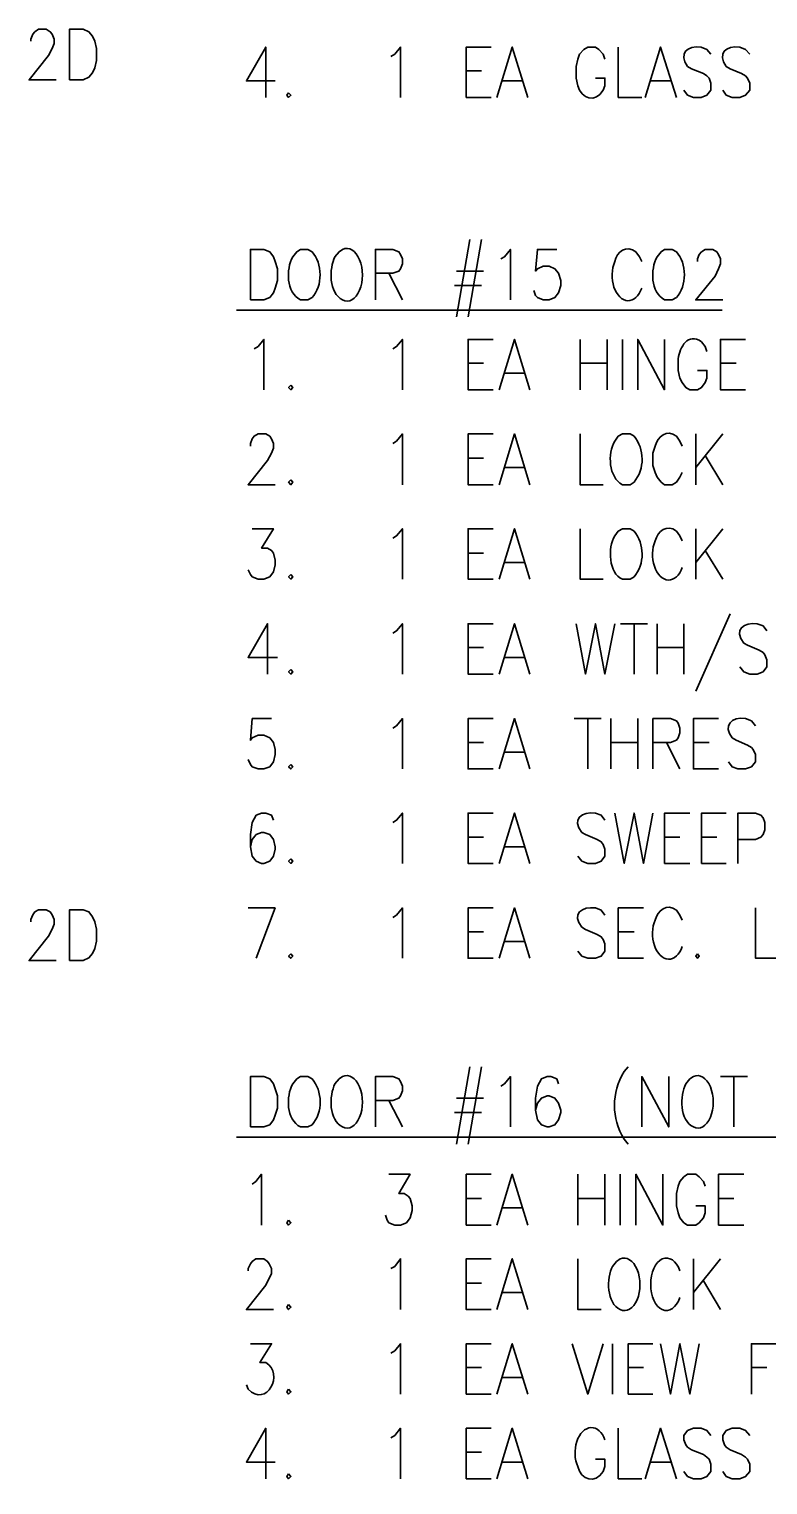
# Model space of a CAD drawing. Header units: inches. Extents: x 5 to 516, y -193 to 129.
# Drawn here: x 206.61 to 212.08, y -100.02 to -89.23 of the extents above; entities that cross this region are included whole.
import ezdxf

# ---------------------------------------------------------------- set-up
doc = ezdxf.new("R2010")
doc.units = ezdxf.units.IN
doc.header["$MEASUREMENT"] = 0
doc.layers.add('PDF3_Geometry', color=7, linetype='Continuous')

msp = doc.modelspace()

# ---------------------------------------------------------------- linework, layer by layer
at = {"layer": 'PDF3_Geometry', "lineweight": 35}
for points in [[(206.6220496, -89.3164574), (206.6220496, -89.2997918), (206.6353821, -89.2631275), (206.6520477, -89.2464619), (206.6787126, -89.2264631), (206.7353757, -89.2264631), (206.7653737, -89.2464619), (206.7787062, -89.2631275), (206.7953718, -89.2997918), (206.7953718, -89.333123), (206.7787062, -89.3697873), (206.7520413, -89.4231172), (206.6087171, -89.6031057), (206.8087043, -89.6031057)], [(208.3619418, -89.733099), (208.3619418, -89.3597896), (208.2186177, -89.6097735), (208.4319374, -89.6097735)], [(209.2885453, -89.4297856), (209.3185434, -89.41312), (209.3618739, -89.3597901), (209.3618739, -89.7330995)], [(210.0318285, -89.7330973), (209.848507, -89.7330973), (209.848507, -89.3597879), (210.0318285, -89.3597879)], [(210.0751634, -89.7330973), (210.1884895, -89.3597879), (210.3051487, -89.7330973)], [(210.8751135, -89.4497835), (210.861781, -89.4131192), (210.8317829, -89.3764549), (210.805118, -89.3597893), (210.748455, -89.3597893), (210.7184569, -89.3764549), (210.6884588, -89.4131192), (210.6751263, -89.4497835), (210.6617938, -89.5031134), (210.6617938, -89.5897745), (210.6751263, -89.6464376)], [(210.975103, -89.3597896), (210.975103, -89.733099), (211.1484252, -89.733099)], [(211.1750888, -89.7330973), (211.2884149, -89.3597879), (211.4050741, -89.7330973)], [(211.6617249, -89.4131207), (211.6317268, -89.3764564), (211.5883962, -89.3597908)], [(211.948375, -89.4131207), (211.918377, -89.3764564), (211.8750464, -89.3597908)], [(209.848507, -89.5364445), (209.961833, -89.5364445)], [(211.4884026, -89.5031149), (211.5184007, -89.5197805), (211.6050618, -89.5564448), (211.6317268, -89.5731104), (211.6483924, -89.589776), (211.6617249, -89.6264403), (211.6617249, -89.6797703), (211.6317268, -89.7164346), (211.5883962, -89.7331002), (211.5317332, -89.7331002), (211.4884026, -89.7164346), (211.4617377, -89.6797703)], [(211.7750528, -89.5031149), (211.8050509, -89.5197805), (211.8883789, -89.5564448), (211.918377, -89.5731104), (211.9317094, -89.589776), (211.948375, -89.6264403), (211.948375, -89.6797703), (211.918377, -89.7164346), (211.8750464, -89.7331002), (211.8183834, -89.7331002), (211.7750528, -89.7164346), (211.7483879, -89.6797703)], [(210.1184888, -89.6097735), (210.261813, -89.6097735)], [(210.861781, -89.6797688), (210.8751135, -89.6464376), (210.8751135, -89.5897745), (210.805118, -89.5897745)], [(211.218421, -89.6097735), (211.3617452, -89.6097735)], [(209.8751776, -90.7863643), (209.775184, -91.3596609)], [(209.9618352, -90.7863643), (209.8618416, -91.3596609)], [(208.7052461, -90.876359), (208.675248, -90.8596934), (208.618585, -90.8596934), (208.59192, -90.876359), (208.561922, -90.9130233)], [(208.9318991, -90.8596934), (208.9052341, -90.876359), (208.875236, -90.9130233)], [(209.1752171, -91.2330012), (209.1752171, -90.8596918), (209.3052087, -90.8596918), (209.3485393, -90.8763574), (209.3618718, -90.8963561), (209.3752042, -90.9296873), (209.3752042, -90.9663516), (209.3618718, -91.0030159), (209.3485393, -91.0196815), (209.3052087, -91.0363471), (209.1752171, -91.0363471)], [(210.1051569, -90.9296894), (210.1318219, -90.9130238), (210.1751524, -90.8596939), (210.1751524, -91.2330033)], [(210.5184673, -90.8596934), (210.3751431, -90.8596934), (210.3618106, -91.0196831), (210.3751431, -91.0030175), (210.4184737, -90.9830188), (210.4618042, -90.9830188), (210.5051348, -91.0030175), (210.5317997, -91.0363487), (210.5484653, -91.0896786), (210.5484653, -91.126343), (210.5317997, -91.1796729), (210.5051348, -91.2163372), (210.4618042, -91.2330028), (210.4184737, -91.2330028), (210.3751431, -91.2163372), (210.3618106, -91.1996716), (210.3484782, -91.1630073)], [(211.148425, -90.9496873), (211.1317594, -90.913023), (211.1050944, -90.8763587)], [(211.4050784, -90.876359), (211.3750804, -90.8596934), (211.3184173, -90.8596934), (211.2917524, -90.876359), (211.2617543, -90.9130233)], [(211.5617353, -90.9496873), (211.5617353, -90.9296886), (211.5750678, -90.8963574), (211.5917334, -90.8763587), (211.6183984, -90.8596931), (211.6750614, -90.8596931), (211.7050595, -90.8763587), (211.718392, -90.8963574), (211.7317244, -90.9296886), (211.7317244, -90.9663529), (211.718392, -91.0030173), (211.691727, -91.0563472), (211.5484029, -91.2330025), (211.74839, -91.2330025)], [(209.2752134, -91.0363483), (209.375207, -91.2330024)], [(209.7751813, -91.0196834), (209.9751685, -91.0196834)], [(209.7618494, -91.1263423), (209.9618366, -91.1263423)], [(208.618585, -91.2330028), (208.675248, -91.2330028), (208.7052461, -91.2163372)], [(211.3184173, -91.2330028), (211.3750804, -91.2330028), (211.4050784, -91.2163372)], [(208.1452877, -91.3096632), (211.7450571, -91.3096632)], [(208.2752775, -91.5963134), (208.3052756, -91.5796478), (208.3486061, -91.5263179), (208.3486061, -91.8996273)], [(209.3052136, -91.5963134), (209.3318786, -91.5796478), (209.3752091, -91.5263179), (209.3752091, -91.8996273)], [(210.0485004, -91.8996251), (209.8618457, -91.8996251), (209.8618457, -91.5263157), (210.0485004, -91.5263157)], [(210.091825, -91.8996251), (210.205151, -91.5263157), (210.3184771, -91.8996251)], [(210.6917892, -91.5263173), (210.6917892, -91.8996267)], [(210.891775, -91.5263173), (210.891775, -91.8996267)], [(211.0051033, -91.5263173), (211.0051033, -91.8996267)], [(211.1184247, -91.8996251), (211.1184247, -91.5263157), (211.3184119, -91.8996251), (211.3184119, -91.5263157)], [(211.6317246, -91.6163113), (211.6183921, -91.579647), (211.5917272, -91.5429826)], [(211.9183756, -91.8996251), (211.7317209, -91.8996251), (211.7317209, -91.5263157), (211.9183756, -91.5263157)], [(209.8618457, -91.7029722), (209.9751717, -91.7029722)], [(210.6917892, -91.7029722), (210.8917764, -91.7029722)], [(211.418405, -91.6696412), (211.418405, -91.7563023), (211.4317374, -91.8129653), (211.448403, -91.8462965), (211.475068, -91.8829608), (211.5050661, -91.8996264), (211.5617291, -91.8996264), (211.5917272, -91.8829608), (211.6183921, -91.8462965), (211.6317246, -91.8129653), (211.6317246, -91.7563023), (211.5617291, -91.7563023)], [(211.7317209, -91.7029722), (211.8483801, -91.7029722)], [(210.1318208, -91.7763013), (210.2751449, -91.7763013)], [(208.2486136, -92.316265), (208.2486136, -92.2962663), (208.2619461, -92.2629351), (208.2752786, -92.2429364), (208.3052766, -92.2262708), (208.3619397, -92.2262708), (208.3919377, -92.2429364), (208.4052702, -92.2629351), (208.4186027, -92.2962663), (208.4186027, -92.3329306), (208.4052702, -92.369595), (208.3752721, -92.4229249), (208.231948, -92.6029133), (208.4319352, -92.6029133)], [(209.3052136, -92.2962671), (209.3318786, -92.2796015), (209.3752091, -92.2262716), (209.3752091, -92.6029141)], [(210.0485004, -92.6029152), (209.8618457, -92.6029152), (209.8618457, -92.2262727), (210.0485004, -92.2262727)], [(210.091825, -92.6029152), (210.205151, -92.2262727), (210.3184771, -92.6029152)], [(210.6917892, -92.2262711), (210.6917892, -92.6029136), (210.8617783, -92.6029136)], [(211.0917644, -92.2429367), (211.0617663, -92.2262711), (211.0051033, -92.2262711), (210.9751052, -92.2429367), (210.9484402, -92.279601)], [(211.4484071, -92.316265), (211.4317415, -92.2796007), (211.4050765, -92.2429364)], [(211.5483966, -92.2262711), (211.5483966, -92.6029136)], [(211.7483892, -92.2262711), (211.548402, -92.4762551)], [(211.2484199, -92.316265), (211.2317543, -92.369595), (211.2317543, -92.4595892), (211.2484199, -92.5129191), (211.2617524, -92.5462503), (211.2917505, -92.5829146), (211.3184154, -92.6029133), (211.3750785, -92.6029133), (211.4050765, -92.5829146), (211.4317415, -92.5462503), (211.4484071, -92.5129191)], [(209.8618457, -92.406259), (209.9751717, -92.406259)], [(211.6183927, -92.3862611), (211.7483843, -92.6029139)], [(210.1318208, -92.4762551), (210.2751449, -92.4762551)], [(211.0051033, -92.6029136), (211.0617663, -92.6029136), (211.0917644, -92.5829149)], [(208.2619455, -92.9295612), (208.4186022, -92.9295612), (208.3319411, -93.0728854), (208.3752716, -93.0728854), (208.4052697, -93.089551), (208.4186022, -93.1095497), (208.4319346, -93.1628796), (208.4319346, -93.1962108), (208.4186022, -93.2495407), (208.3919372, -93.286205), (208.3486066, -93.3028706), (208.3052761, -93.3028706), (208.2619455, -93.286205), (208.2486131, -93.2695394), (208.2319475, -93.2328751)], [(209.3052136, -92.9995539), (209.3318786, -92.9828883), (209.3752091, -92.9295584), (209.3752091, -93.3028678)], [(210.0485004, -93.302869), (209.8618457, -93.302869), (209.8618457, -92.9295596), (210.0485004, -92.9295596)], [(210.091825, -93.302869), (210.205151, -92.9295596), (210.3184771, -93.302869)], [(210.6917892, -92.9295612), (210.6917892, -93.3028706), (210.8617783, -93.3028706)], [(211.0917644, -92.9462268), (211.0617663, -92.9295612), (211.0051033, -92.9295612), (210.9751052, -92.9462268), (210.9484402, -92.9828911)], [(211.4484071, -93.0195552), (211.4317415, -92.9828909), (211.4050765, -92.9462266)], [(211.5483966, -92.9295612), (211.5483966, -93.3028706)], [(211.7483892, -92.9295612), (211.548402, -93.1795452)], [(211.6183927, -93.0895478), (211.7483843, -93.3028675)], [(209.8618457, -93.1095491), (209.9751717, -93.1095491)], [(210.1318208, -93.1795452), (210.2751449, -93.1795452)], [(211.0051033, -93.3028706), (211.0617663, -93.3028706), (211.0917644, -93.286205)], [(208.3752738, -94.0061574), (208.3752738, -93.632848), (208.2319496, -93.8828319), (208.4486024, -93.8828319)], [(209.3052136, -93.702844), (209.3318786, -93.6861784), (209.3752091, -93.6328485), (209.3752091, -94.0061579)], [(210.0485004, -94.0061557), (209.8618457, -94.0061557), (209.8618457, -93.6328463), (210.0485004, -93.6328463)], [(210.091825, -94.0061557), (210.205151, -93.6328463), (210.3184771, -94.0061557)], [(210.661789, -93.632848), (210.7317845, -94.0061574), (210.8051131, -93.632848), (210.8751086, -94.0061574), (210.9484373, -93.632848)], [(210.9917713, -93.632848), (211.1917585, -93.632848)], [(211.0917609, -93.632848), (211.0917609, -94.0061574)], [(211.2617532, -93.632848), (211.2617532, -94.0061574)], [(211.461739, -93.632848), (211.461739, -94.0061574)], [(211.8050533, -93.5595189), (211.5484031, -94.1328155)], [(212.0750352, -93.6861791), (212.0483703, -93.6495148), (212.0050397, -93.6328492)], [(209.8618457, -93.8095029), (209.9751717, -93.8095029)], [(211.2617532, -93.8095029), (211.4617404, -93.8095029)], [(211.9050461, -93.7761733), (211.9317111, -93.7928389), (212.0183722, -93.8295033), (212.0483703, -93.8461689), (212.0617027, -93.8628345), (212.0750352, -93.8994988), (212.0750352, -93.9528287), (212.0483703, -93.989493), (212.0050397, -94.0061586), (211.9483767, -94.0061586), (211.9050461, -93.989493), (211.875048, -93.9528287)], [(210.1318208, -93.8828319), (210.2751449, -93.8828319)], [(208.4052672, -94.3361381), (208.2619431, -94.3361381), (208.2486106, -94.4961279), (208.2619431, -94.4794623), (208.3052737, -94.4594635), (208.3486042, -94.4594635), (208.3919348, -94.4794623), (208.4185997, -94.5127935), (208.4319322, -94.5661234), (208.4319322, -94.6027877), (208.4185997, -94.6561176), (208.3919348, -94.6927819), (208.3486042, -94.7094475), (208.3052737, -94.7094475), (208.2619431, -94.6927819), (208.2486106, -94.6761163), (208.231945, -94.639452)], [(209.3052136, -94.4061308), (209.3318786, -94.3894652), (209.3752091, -94.3361353), (209.3752091, -94.7094447)], [(210.0485004, -94.7094459), (209.8618457, -94.7094459), (209.8618457, -94.3361365), (210.0485004, -94.3361365)], [(210.091825, -94.7094459), (210.205151, -94.3361365), (210.3184771, -94.7094459)], [(210.648457, -94.3361381), (210.8484442, -94.3361381)], [(210.7484533, -94.3361381), (210.7484533, -94.7094475)], [(210.9184389, -94.3361381), (210.9184389, -94.7094475)], [(211.1184247, -94.3361381), (211.1184247, -94.7094475)], [(211.231753, -94.7094459), (211.231753, -94.3361365), (211.3617446, -94.3361365), (211.4050752, -94.3528021), (211.4184077, -94.3694677), (211.4317401, -94.406132), (211.4317401, -94.4427963), (211.4184077, -94.4794606), (211.4050752, -94.4961262), (211.3617446, -94.5127918), (211.231753, -94.5127918)], [(211.7183898, -94.7094459), (211.5317351, -94.7094459), (211.5317351, -94.3361365), (211.7183898, -94.3361365)], [(211.9917072, -94.3894659), (211.9617091, -94.3528015), (211.9183786, -94.3361359)], [(211.818385, -94.4794601), (211.8483831, -94.4961257), (211.9317111, -94.53279), (211.9617091, -94.5494556), (211.9750416, -94.5661212), (211.9917072, -94.6027855), (211.9917072, -94.6561154), (211.9617091, -94.6927797), (211.9183786, -94.7094453), (211.8617156, -94.7094453), (211.818385, -94.6927797), (211.79172, -94.6561154)], [(209.8618457, -94.5127931), (209.9751717, -94.5127931)], [(210.1318208, -94.5861221), (210.2751449, -94.5861221)], [(210.9184389, -94.5127931), (211.1184261, -94.5127931)], [(211.3317493, -94.5127931), (211.4317429, -94.7094471)], [(211.5317351, -94.5127931), (211.6483943, -94.5127931)], [(208.4185992, -95.0894196), (208.4052667, -95.0527553), (208.3619361, -95.0360897), (208.3319381, -95.0360897), (208.2919406, -95.0527553), (208.2619426, -95.1060852), (208.2486101, -95.1960795), (208.2486101, -95.2860737), (208.2619426, -95.3560692), (208.2919406, -95.3927335), (208.3319381, -95.4093991), (208.3486037, -95.4093991), (208.3919342, -95.3927335), (208.4185992, -95.3560692), (208.4319317, -95.3027393), (208.4319317, -95.2860737), (208.4185992, -95.2327438), (208.3919342, -95.1960795), (208.3486037, -95.1794139), (208.3319381, -95.1794139), (208.2919406, -95.1960795), (208.2619426, -95.2327438), (208.2486101, -95.2860737)], [(209.3052136, -95.1060879), (209.3318786, -95.0894223), (209.3752091, -95.0360924), (209.3752091, -95.4094018)], [(210.0485004, -95.4093997), (209.8618457, -95.4093997), (209.8618457, -95.0360903), (210.0485004, -95.0360903)], [(210.091825, -95.4093997), (210.205151, -95.0360903), (210.3184771, -95.4093997)], [(210.8751135, -95.0894196), (210.8484485, -95.0527553), (210.805118, -95.0360897)], [(210.9484392, -95.0360919), (211.0184347, -95.4094013), (211.0917633, -95.0360919), (211.1617588, -95.4094013), (211.2317543, -95.0360919)], [(211.505072, -95.4093997), (211.3184173, -95.4093997), (211.3184173, -95.0360903), (211.505072, -95.0360903)], [(211.7750504, -95.4093997), (211.5917288, -95.4093997), (211.5917288, -95.0360903), (211.7750504, -95.0360903)], [(211.8617175, -95.4093997), (211.8617175, -95.0360903), (211.9917091, -95.0360903), (212.0317066, -95.0527559), (212.0483722, -95.0727546), (212.0617046, -95.1060858), (212.0617046, -95.1594157), (212.0483722, -95.19608), (212.0317066, -95.2160787), (211.9917091, -95.2327443), (211.8617175, -95.2327443)], [(209.8618457, -95.2160798), (209.9751717, -95.2160798)], [(210.7051244, -95.1794139), (210.7317894, -95.1960795), (210.8184505, -95.2327438), (210.8484485, -95.2494094), (210.861781, -95.2694081), (210.8751135, -95.3027393), (210.8751135, -95.3560692), (210.8484485, -95.3927335), (210.805118, -95.4093991), (210.748455, -95.4093991), (210.7051244, -95.3927335), (210.6751263, -95.3560692)], [(211.3184173, -95.2160798), (211.4317434, -95.2160798)], [(211.5917288, -95.2160798), (211.7050549, -95.2160798)], [(210.1318208, -95.2860759), (210.2751449, -95.2860759)], [(206.6220496, -95.8427079), (206.6220496, -95.8260423), (206.6353821, -95.789378), (206.6520477, -95.7693793), (206.6787126, -95.7527137), (206.7353757, -95.7527137), (206.7653737, -95.7693793), (206.7787062, -95.789378), (206.7953718, -95.8260423), (206.7953718, -95.8593735), (206.7787062, -95.8960378), (206.7520413, -95.9493677), (206.6087171, -96.1293562), (206.8087043, -96.1293562)], [(208.2919458, -96.1126898), (208.4319368, -95.7393804), (208.2319496, -95.7393804)], [(209.3052136, -95.8093747), (209.3318786, -95.7927091), (209.3752091, -95.7393792), (209.3752091, -96.1126886)], [(210.0485004, -96.1126898), (209.8618457, -96.1126898), (209.8618457, -95.7393804), (210.0485004, -95.7393804)], [(210.091825, -96.1126898), (210.205151, -95.7393804), (210.3184771, -96.1126898)], [(210.8751135, -95.7927098), (210.8484485, -95.7560455), (210.805118, -95.7393799)], [(211.1617577, -96.1126898), (210.975103, -96.1126898), (210.975103, -95.7393804), (211.1617577, -95.7393804)], [(211.4484071, -95.829376), (211.4317415, -95.7927117), (211.4050765, -95.7560474)], [(211.9917072, -95.7393786), (211.9917072, -96.112688), (212.1616963, -96.112688)], [(210.7051244, -95.882704), (210.7317894, -95.8993696), (210.8184505, -95.9360339), (210.8484485, -95.9526995), (210.861781, -95.9726982), (210.8751135, -96.0060294), (210.8751135, -96.0593593), (210.8484485, -96.0960237), (210.805118, -96.1126893), (210.748455, -96.1126893), (210.7051244, -96.0960237), (210.6751263, -96.0593593)], [(209.8618457, -95.9160336), (209.9751717, -95.9160336)], [(210.1318208, -95.9893626), (210.2751449, -95.9893626)], [(210.975103, -95.9160336), (211.0917622, -95.9160336)], [(208.7052461, -97.0059641), (208.675248, -96.9892985), (208.618585, -96.9892985), (208.59192, -97.0059641), (208.561922, -97.0426284)], [(208.9318991, -96.9892985), (208.9052341, -97.0059641), (208.875236, -97.0426284)], [(209.1752171, -97.3626097), (209.1752171, -96.9893003), (209.3052087, -96.9893003), (209.3485393, -97.0059659), (209.3618718, -97.0259646), (209.3752042, -97.0592958), (209.3752042, -97.0959601), (209.3618718, -97.1326244), (209.3485393, -97.14929), (209.3052087, -97.1659556), (209.1752171, -97.1659556)], [(209.8751776, -96.9159695), (209.775184, -97.489266)], [(209.9618352, -96.9159695), (209.8618416, -97.489266)], [(210.1051569, -97.0592946), (210.1318219, -97.042629), (210.1751524, -96.989299), (210.1751524, -97.3626084)], [(210.5317992, -97.0426296), (210.5184667, -97.0059653), (210.4751362, -96.9892997), (210.4484712, -96.9892997), (210.4051407, -97.0059653), (210.3751426, -97.0592952), (210.3618101, -97.1492895), (210.3618101, -97.2392837), (210.3751426, -97.3092792), (210.4051407, -97.3459435), (210.4484712, -97.3626091), (210.4618037, -97.3626091), (210.5051342, -97.3459435), (210.5317992, -97.3092792), (210.5484648, -97.2559493), (210.5484648, -97.2392837), (210.5317992, -97.1859538), (210.5051342, -97.1492895), (210.4618037, -97.1326239), (210.4484712, -97.1326239), (210.4051407, -97.1492895), (210.3751426, -97.1859538), (210.3618101, -97.2392837)], [(211.0484287, -96.9159695), (211.0184306, -96.9526338)], [(211.148425, -97.3626097), (211.148425, -96.9893003), (211.3484122, -97.3626097), (211.3484122, -96.9893003)], [(211.5317351, -96.9892985), (211.5050701, -97.0059641), (211.4750721, -97.0426284)], [(211.7317209, -96.9892985), (211.9317081, -96.9892985)], [(211.8317172, -96.9892985), (211.8317172, -97.3626079)], [(209.2752134, -97.1659534), (209.375207, -97.3626075)], [(209.7751813, -97.1492885), (209.9751685, -97.1492885)], [(209.7618494, -97.2559474), (209.9618366, -97.2559474)], [(208.618585, -97.3626079), (208.675248, -97.3626079), (208.7052461, -97.3459423)], [(208.1452877, -97.4392717), (216.6580755, -97.4392717)], [(211.0184306, -97.4526017), (211.0484287, -97.489266)], [(208.2619455, -97.7859156), (208.2886105, -97.7659169), (208.3319411, -97.7125869), (208.3319411, -98.0892295)], [(209.2752134, -97.7125865), (209.43187, -97.7125865), (209.348542, -97.8559107), (209.3885394, -97.8559107), (209.4185375, -97.8759094), (209.43187, -97.892575), (209.4485356, -97.9459049), (209.4485356, -97.9825692), (209.43187, -98.0358991), (209.405205, -98.0725635), (209.3618745, -98.0892291), (209.3185439, -98.0892291), (209.2752134, -98.0725635), (209.2618809, -98.0525647), (209.2485484, -98.0159004)], [(210.0318285, -98.089229), (209.848507, -98.089229), (209.848507, -97.7125865), (210.0318285, -97.7125865)], [(210.0751634, -98.089229), (210.1884895, -97.7125865), (210.3051487, -98.089229)], [(210.6751209, -97.7125865), (210.6751209, -98.0892291)], [(210.8751135, -97.7125865), (210.8751135, -98.0892291)], [(210.988435, -97.7125865), (210.988435, -98.0892291)], [(211.1050928, -98.089229), (211.1050928, -97.7125865), (211.30508, -98.089229), (211.30508, -97.7125865)], [(211.6183927, -97.8025805), (211.6050602, -97.7659162), (211.5750621, -97.732585), (211.5483972, -97.7125863), (211.488401, -97.7125863), (211.461736, -97.732585), (211.431738, -97.7659162), (211.4184055, -97.8025805), (211.405073, -97.8559104), (211.405073, -97.9459046), (211.4184055, -97.9992346), (211.431738, -98.0358989), (211.461736, -98.0725632), (211.488401, -98.0892288), (211.5483972, -98.0892288), (211.5750621, -98.0725632), (211.6050602, -98.0358989), (211.6183927, -97.9992346), (211.6183927, -97.9459046), (211.5483972, -97.9459046)], [(211.9050437, -98.089229), (211.718389, -98.089229), (211.718389, -97.7125865), (211.9050437, -97.7125865)], [(209.848507, -97.8925745), (209.961833, -97.8925745)], [(210.6751209, -97.8925745), (210.8751081, -97.8925745)], [(211.718389, -97.8925745), (211.831715, -97.8925745)], [(210.1184888, -97.9625705), (210.261813, -97.9625705)], [(208.2319453, -98.4292086), (208.2319453, -98.412543), (208.2486109, -98.3758787), (208.2619434, -98.3592131), (208.2886083, -98.3392144), (208.3486045, -98.3392144), (208.3752694, -98.3592131), (208.3886019, -98.3758787), (208.4052675, -98.412543), (208.4052675, -98.4492073), (208.361937, -98.5358684), (208.2186128, -98.7158569), (208.4186, -98.7158569)], [(209.2885453, -98.412542), (209.3185434, -98.3958764), (209.3618739, -98.3392134), (209.3618739, -98.7158559)], [(210.0318285, -98.7158554), (209.848507, -98.7158554), (209.848507, -98.3392129), (210.0318285, -98.3392129)], [(210.0751634, -98.7158554), (210.1884895, -98.3392129), (210.3051487, -98.7158554)], [(210.6751209, -98.339213), (210.6751209, -98.7158555), (210.8484431, -98.7158555)], [(210.988435, -98.339213), (210.96177, -98.3592117), (210.9317719, -98.395876)], [(211.7317209, -98.339213), (211.5317337, -98.5891969)], [(211.5317351, -98.339213), (211.5317351, -98.7158555)], [(209.848507, -98.5192026), (209.961833, -98.5192026)], [(210.1184888, -98.5891969), (210.261813, -98.5891969)], [(211.6050607, -98.502536), (211.7317193, -98.7158556)], [(208.2486136, -98.9691724), (208.4052702, -98.9691724), (208.3186091, -99.1091634), (208.3619397, -99.1091634)], [(209.2885453, -99.0391684), (209.3185434, -99.0225028), (209.3618739, -98.9691729), (209.3618739, -99.3424823)], [(210.0318285, -99.3424818), (209.848507, -99.3424818), (209.848507, -98.9691724), (210.0318285, -98.9691724)], [(210.0751634, -99.3424818), (210.1884895, -98.9691724), (210.3051487, -99.3424818)], [(210.6317887, -98.9691724), (210.7484479, -99.3424818), (210.861774, -98.9691724)], [(210.9317708, -98.9691724), (210.9317708, -99.3424818)], [(211.2317503, -99.3424818), (211.0484287, -99.3424818), (211.0484287, -98.9691724), (211.2317503, -98.9691724)], [(211.2884171, -98.9691724), (211.3617457, -99.3424818), (211.4317412, -98.9691724), (211.5050699, -99.3424818), (211.5750654, -98.9691724)], [(211.961707, -99.3424818), (211.961707, -98.9691724), (212.1483617, -98.9691724)], [(209.848507, -99.1458273), (209.961833, -99.1458273)], [(211.0484287, -99.1458273), (211.1617547, -99.1458273)], [(211.961707, -99.1458273), (212.075033, -99.1458273)], [(210.1184888, -99.2191563), (210.261813, -99.2191563)], [(208.231948, -99.3058175), (208.2186155, -99.2724863)], [(208.3619418, -99.9691099), (208.3619418, -99.5958005), (208.2186177, -99.8457845), (208.4319374, -99.8457845)], [(209.2885453, -99.6657949), (209.3185434, -99.6491293), (209.3618739, -99.5957993), (209.3618739, -99.9691087)], [(210.0318285, -99.9691083), (209.848507, -99.9691083), (209.848507, -99.5957989), (210.0318285, -99.5957989)], [(210.0751634, -99.9691083), (210.1884895, -99.5957989), (210.3051487, -99.9691083)], [(210.975103, -99.5958005), (210.975103, -99.9691099), (211.1484252, -99.9691099)], [(211.1750888, -99.9691083), (211.2884149, -99.5957989), (211.4050741, -99.9691083)], [(211.6617249, -99.6491282), (211.6317268, -99.6124639), (211.5883962, -99.5957983), (211.5317332, -99.5957983), (211.4884026, -99.6124639), (211.4617377, -99.6491282), (211.4617377, -99.6824594), (211.4750702, -99.7191237), (211.4884026, -99.7357893), (211.5184007, -99.7557881), (211.6050618, -99.7891193), (211.6317268, -99.809118), (211.6483924, -99.8257836), (211.6617249, -99.8624479), (211.6617249, -99.9157778), (211.6317268, -99.9524421), (211.5883962, -99.9691077), (211.5317332, -99.9691077), (211.4884026, -99.9524421), (211.4617377, -99.9157778)], [(211.948375, -99.6491282), (211.918377, -99.6124639), (211.8750464, -99.5957983), (211.8183834, -99.5957983), (211.7750528, -99.6124639), (211.7483879, -99.6491282), (211.7483879, -99.6824594), (211.7617203, -99.7191237), (211.7750528, -99.7357893), (211.8050509, -99.7557881), (211.8883789, -99.7891193), (211.918377, -99.809118), (211.9317094, -99.8257836), (211.948375, -99.8624479), (211.948375, -99.9157778), (211.918377, -99.9524421), (211.8750464, -99.9691077), (211.8183834, -99.9691077), (211.7750528, -99.9524421), (211.7483879, -99.9157778)], [(209.848507, -99.7724554), (209.961833, -99.7724554)], [(210.1184888, -99.8457845), (210.261813, -99.8457845)], [(210.861781, -99.9157798), (210.8751135, -99.8791155), (210.8751135, -99.8257856), (210.805118, -99.8257856)], [(211.218421, -99.8457845), (211.3617452, -99.8457845)]]:
    msp.add_lwpolyline(points, dxfattribs=at)
for points in [[(206.9086998, -89.6031076), (206.9086998, -89.226465), (207.0086934, -89.226465), (207.0520239, -89.2464638), (207.0786889, -89.279795), (207.0953545, -89.3164593), (207.108687, -89.3697892), (207.108687, -89.4597834), (207.0953545, -89.5131133), (207.0786889, -89.5497776), (207.0520239, -89.5831088), (207.0086934, -89.6031076)], [(208.5319274, -89.6997675), (208.5185949, -89.7164331), (208.5319274, -89.7330987), (208.548593, -89.7164331)], [(208.2486136, -91.2330012), (208.2486136, -90.8596918), (208.3486072, -90.8596918), (208.3919377, -90.8763574), (208.4186027, -90.9130217), (208.4319352, -90.949686), (208.4486008, -91.0030159), (208.4486008, -91.089677), (208.4319352, -91.14634), (208.4186027, -91.1796712), (208.3919377, -91.2163356), (208.3486072, -91.2330012)], [(208.5485889, -91.8662952), (208.5319233, -91.8829608), (208.5485889, -91.8996264), (208.5619214, -91.8829608)], [(208.5485889, -92.566249), (208.5319233, -92.5829146), (208.5485889, -92.6029133), (208.5619214, -92.5829146)], [(208.5485889, -93.2695392), (208.5319233, -93.2862048), (208.5485889, -93.3028704), (208.5619214, -93.2862048)], [(208.5485889, -93.9728259), (208.5319233, -93.9894915), (208.5485889, -94.0061571), (208.5619214, -93.9894915)], [(208.5485889, -94.676116), (208.5319233, -94.6927816), (208.5485889, -94.7094472), (208.5619214, -94.6927816)], [(208.5485889, -95.3760698), (208.5319233, -95.3927354), (208.5485889, -95.409401), (208.5619214, -95.3927354)], [(206.9086998, -96.1293547), (206.9086998, -95.7527122), (207.0086934, -95.7527122), (207.0520239, -95.7693778), (207.0786889, -95.8060421), (207.0953545, -95.8427064), (207.108687, -95.8960363), (207.108687, -95.9860306), (207.0953545, -96.0393605), (207.0786889, -96.0760248), (207.0520239, -96.109356), (207.0086934, -96.1293547)], [(208.5485889, -96.07936), (208.5319233, -96.0960256), (208.5485889, -96.1126912), (208.5619214, -96.0960256)], [(211.5617353, -96.07936), (211.5484029, -96.0960256), (211.5617353, -96.1126912), (211.5750678, -96.0960256)], [(208.2486136, -97.3626097), (208.2486136, -96.9893003), (208.3486072, -96.9893003), (208.3919377, -97.0059659), (208.4186027, -97.0426302), (208.4319352, -97.0792945), (208.4486008, -97.1326244), (208.4486008, -97.2226186), (208.4319352, -97.2759485), (208.4186027, -97.3092797), (208.3919377, -97.3459441), (208.3486072, -97.3626097)], [(208.5319274, -98.0525645), (208.5185949, -98.0725632), (208.5319274, -98.0892288), (208.548593, -98.0725632)], [(208.5319274, -98.6791926), (208.5185949, -98.6991913), (208.5319274, -98.7158569), (208.548593, -98.6991913)], [(208.5319274, -99.3058173), (208.5185949, -99.325816), (208.5319274, -99.3424816), (208.548593, -99.325816)], [(208.5319274, -99.9324454), (208.5185949, -99.9524442), (208.5319274, -99.9691098), (208.548593, -99.9524442)]]:
    msp.add_lwpolyline(points, close=True, dxfattribs=at)
for centre, major_axis, ratio, start_param, end_param in [((208.9644508, -91.0468823), (-0.0016637, 0.1947971), 0.5849706622, 2.8372952236, 6.5582855677), ((211.0458758, -91.0546519), (-0.0042543, 0.1844812), 0.632331432, 0.9510793999, 4.177753449), ((211.3448198, -93.1272076), (-0.0075944, 0.1820929), 0.6372408181, 0.9119475737, 4.1753387092), ((211.3448198, -95.9370284), (-0.0075944, 0.1820933), 0.6372408181, 0.9119475858, 4.1753386967), ((208.9644508, -97.1764874), (-0.0016636, 0.1947936), 0.5849706622, 2.8372952561, 6.5582855363), ((211.5642868, -97.1764874), (-0.0016636, 0.1947943), 0.5849706622, 2.8372952635, 6.5582855414), ((211.0188913, -98.5284589), (-0.0032946, 0.1951036), 0.5976939544, 2.8492227539, 6.5190657246), ((211.3313437, -98.5284427), (0.0009797, 0.1944876), 0.5982854199, 5.2508610967, 10.4739411459), ((210.770342, -99.768772), (0.0110399, 0.1780998), 0.650620459, 5.2581753739, 8.5618322619)]:
    msp.add_ellipse(centre, major_axis=major_axis, ratio=ratio, start_param=start_param, end_param=end_param, dxfattribs=at)
for points in [[(211.5883962, -89.3597908), (211.4833474, -89.3442918), (211.4188515, -89.4106764), (211.4884026, -89.5031149)], [(211.8750464, -89.3597908), (211.7699976, -89.3442918), (211.7055017, -89.410732), (211.7750528, -89.5031149)], [(210.6751263, -89.6464376), (210.7014024, -89.7428758), (210.8060624, -89.7775403), (210.861781, -89.6797688)], [(211.1050944, -90.8763587), (211.0355433, -90.8223066), (210.9643812, -90.8773031), (210.9484378, -90.9496873)], [(208.561922, -90.9130233), (208.511703, -91.0080728), (208.5137584, -91.1761175), (208.618585, -91.2330028)], [(208.7052461, -91.2163372), (208.7860743, -91.1317315), (208.7840744, -90.9611313), (208.7052461, -90.876359)], [(208.875236, -90.9130233), (208.83135, -91.0004066), (208.828239, -91.1842281), (208.9318991, -91.2330028)], [(211.2617543, -90.9130233), (211.2115353, -91.0080728), (211.2135907, -91.176062), (211.3184173, -91.2330028)], [(211.4050784, -91.2163372), (211.4859066, -91.1317315), (211.4839067, -90.9611313), (211.4050784, -90.876359)], [(211.5917272, -91.5429826), (211.4899004, -91.4731538), (211.4309041, -91.5833134), (211.418405, -91.6696412)], [(211.0917644, -92.5829149), (211.1728703, -92.486921), (211.1698149, -92.3385972), (211.0917644, -92.2429367)], [(211.4050765, -92.2429364), (211.3354699, -92.1888843), (211.2643633, -92.2438808), (211.2484199, -92.316265)], [(210.9484402, -92.279601), (210.8939437, -92.3692064), (210.9032765, -92.5510836), (211.0051033, -92.6029136)], [(210.9484402, -92.9828911), (210.8943326, -93.0667191), (210.9038875, -93.262651), (211.0051033, -93.3028706)], [(211.0917644, -93.286205), (211.1728703, -93.1902112), (211.1698149, -93.0418874), (211.0917644, -92.9462268)], [(211.4050765, -92.9462266), (211.3355254, -92.8921745), (211.2643633, -92.9471709), (211.2484199, -93.0195552)], [(212.0050397, -93.6328492), (211.9067127, -93.6190723), (211.825329, -93.679124), (211.9050461, -93.7761733)], [(211.9183786, -94.3361359), (211.8133298, -94.3206369), (211.7488339, -94.3870216), (211.818385, -94.4794601)], [(210.805118, -95.0360897), (210.706791, -95.0223128), (210.6254073, -95.0823645), (210.7051244, -95.1794139)], [(210.805118, -95.7393799), (210.7067354, -95.725603), (210.6254073, -95.7856547), (210.7051244, -95.882704)], [(211.4050765, -95.7560474), (211.3354699, -95.7019953), (211.2643633, -95.7569917), (211.2484199, -95.829376)], [(211.0184306, -96.9526338), (210.9231589, -97.1095126), (210.9213813, -97.2960562), (211.0184306, -97.4526017)], [(208.561922, -97.0426284), (208.5112585, -97.1379556), (208.5139806, -97.3062782), (208.618585, -97.3626079)], [(208.7052461, -97.3459423), (208.7867409, -97.2600034), (208.7841299, -97.0920141), (208.7052461, -97.0059641)], [(208.875236, -97.0426284), (208.8310722, -97.1300117), (208.828239, -97.3140555), (208.9318991, -97.3626079)], [(211.4750721, -97.0426284), (211.4309082, -97.1300117), (211.4280751, -97.3140555), (211.5317351, -97.3626079)], [(210.9317719, -98.395876), (210.8847749, -98.4786485), (210.8894413, -98.673636), (210.988435, -98.7158555)], [(208.3619397, -99.1091634), (208.5033195, -99.1883805), (208.3678282, -99.4480861), (208.231948, -99.3058175)], [(210.6751263, -99.8791155), (210.6969027, -99.9769981), (210.8057291, -100.0151624), (210.861781, -99.9157798)]]:
    msp.add_open_spline(points, degree=3, dxfattribs=at)

doc.saveas('drawing.dxf')
